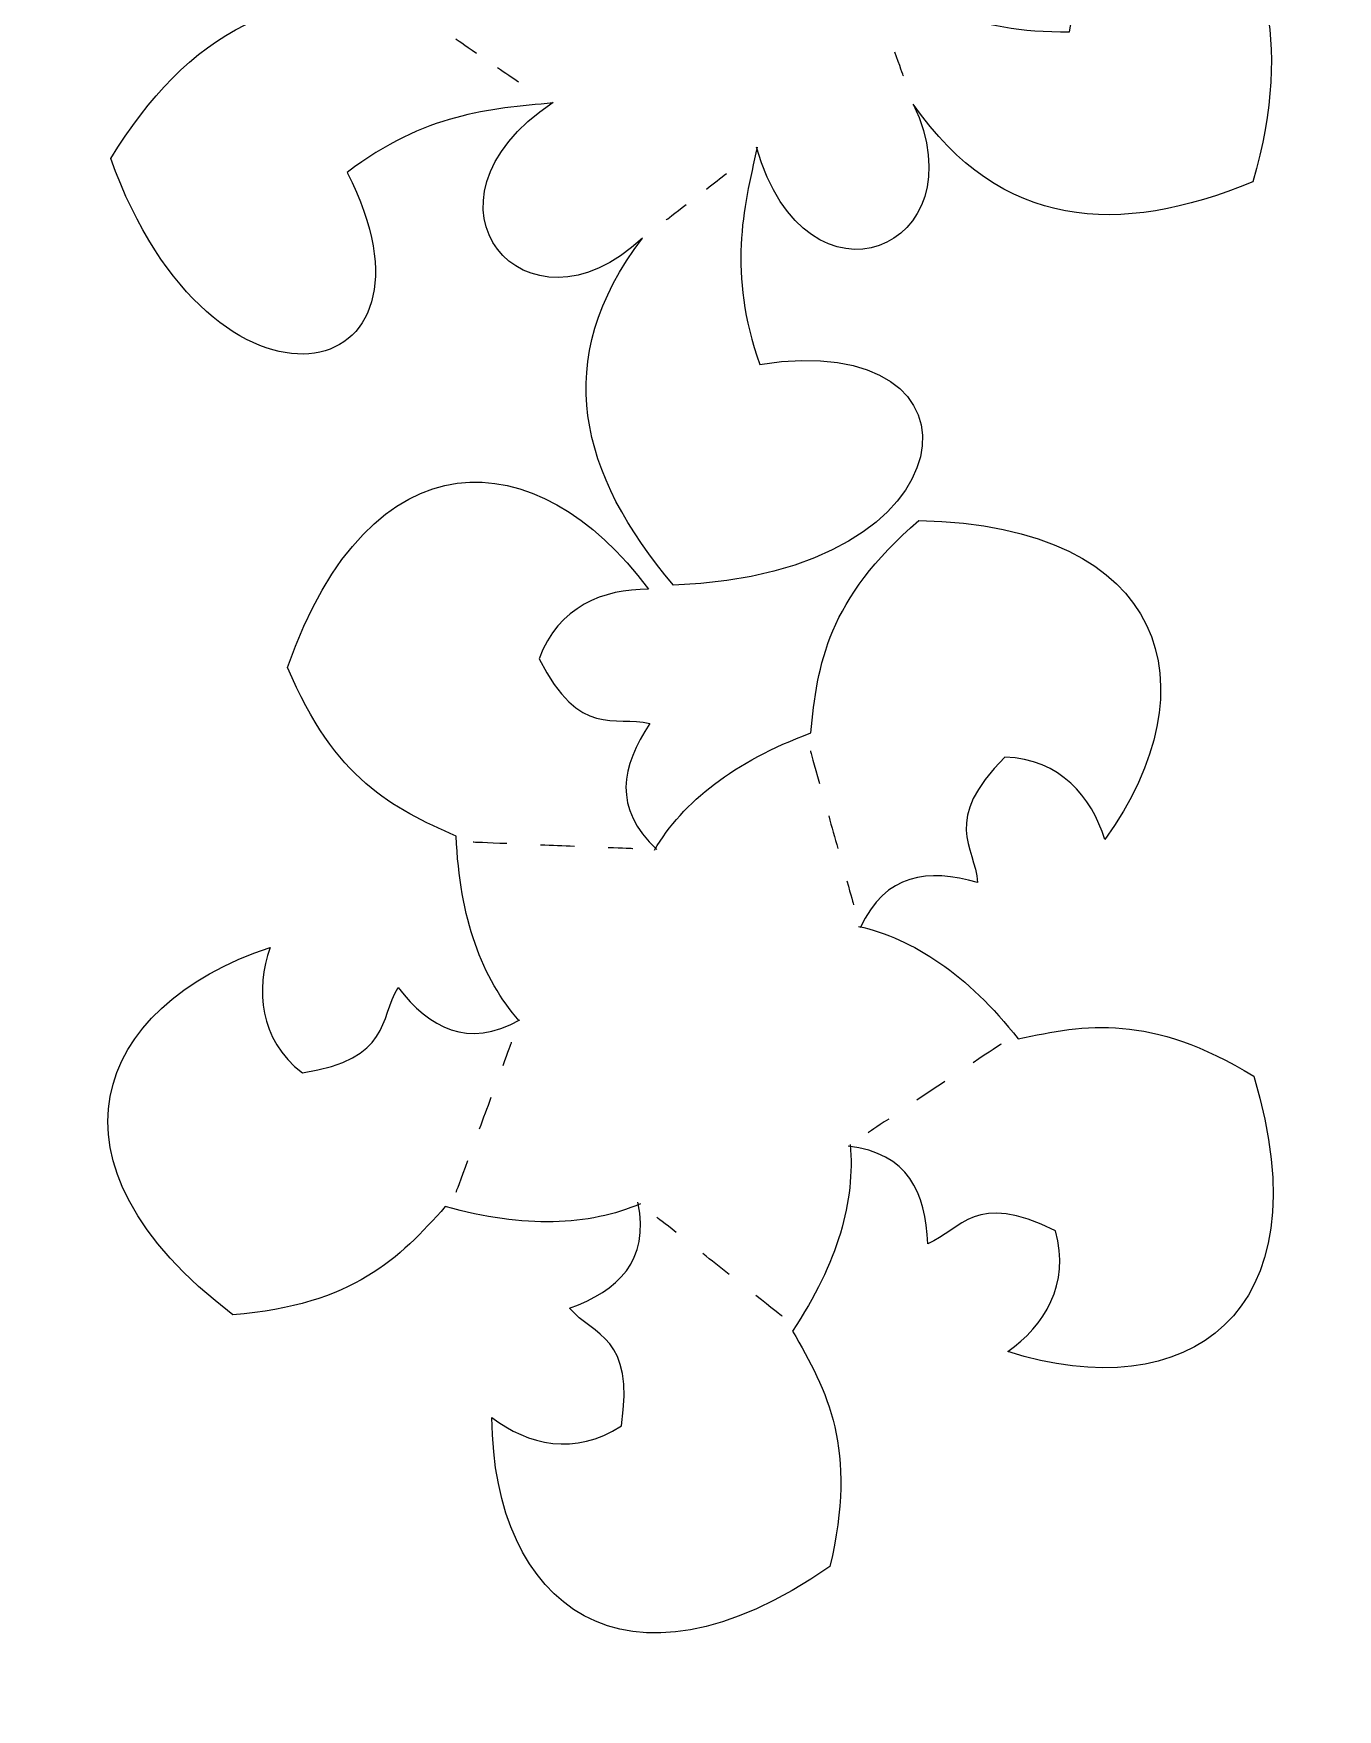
# Model space of a CAD drawing. Header units: millimetres. Extents: x -171 to 130, y -278 to 389.
# Drawn here: x -1.5 to 74.8, y -277.9 to -179.9 of the extents above; entities that cross this region are included whole.
import ezdxf
from ezdxf.lldxf.tags import DXFTag

# ---------------------------------------------------------------- set-up
doc = ezdxf.new("R2010")
doc.units = ezdxf.units.MM
doc.header["$MEASUREMENT"] = 0
doc.layers.add('layer 1', color=7, linetype='Continuous')
tags = doc.linetypes.add('New Line61', pattern=[0.2, 0.1, -0.1]).pattern_tags.tags
tags[6:7] = [DXFTag(74, 4), DXFTag(75, 0), DXFTag(340, '0'), DXFTag(46, 1.0), DXFTag(50, 0.0), DXFTag(44, 0.0), DXFTag(45, 0.0)]
tags[4:5] = [DXFTag(74, 4), DXFTag(75, 0), DXFTag(340, '0'), DXFTag(46, 1.0), DXFTag(50, 0.0), DXFTag(44, 0.0), DXFTag(45, 0.0)]
tags = doc.linetypes.add('New Line62', pattern=[0.2, 0.1, -0.1]).pattern_tags.tags
tags[6:7] = [DXFTag(74, 4), DXFTag(75, 0), DXFTag(340, '0'), DXFTag(46, 1.0), DXFTag(50, 0.0), DXFTag(44, 0.0), DXFTag(45, 0.0)]
tags[4:5] = [DXFTag(74, 4), DXFTag(75, 0), DXFTag(340, '0'), DXFTag(46, 1.0), DXFTag(50, 0.0), DXFTag(44, 0.0), DXFTag(45, 0.0)]
tags = doc.linetypes.add('New Line63', pattern=[0.2, 0.1, -0.1]).pattern_tags.tags
tags[6:7] = [DXFTag(74, 4), DXFTag(75, 0), DXFTag(340, '0'), DXFTag(46, 1.0), DXFTag(50, 0.0), DXFTag(44, 0.0), DXFTag(45, 0.0)]
tags[4:5] = [DXFTag(74, 4), DXFTag(75, 0), DXFTag(340, '0'), DXFTag(46, 1.0), DXFTag(50, 0.0), DXFTag(44, 0.0), DXFTag(45, 0.0)]
tags = doc.linetypes.add('New Line64', pattern=[0.2, 0.1, -0.1]).pattern_tags.tags
tags[6:7] = [DXFTag(74, 4), DXFTag(75, 0), DXFTag(340, '0'), DXFTag(46, 1.0), DXFTag(50, 0.0), DXFTag(44, 0.0), DXFTag(45, 0.0)]
tags[4:5] = [DXFTag(74, 4), DXFTag(75, 0), DXFTag(340, '0'), DXFTag(46, 1.0), DXFTag(50, 0.0), DXFTag(44, 0.0), DXFTag(45, 0.0)]
tags = doc.linetypes.add('New Line65', pattern=[0.2, 0.1, -0.1]).pattern_tags.tags
tags[6:7] = [DXFTag(74, 4), DXFTag(75, 0), DXFTag(340, '0'), DXFTag(46, 1.0), DXFTag(50, 0.0), DXFTag(44, 0.0), DXFTag(45, 0.0)]
tags[4:5] = [DXFTag(74, 4), DXFTag(75, 0), DXFTag(340, '0'), DXFTag(46, 1.0), DXFTag(50, 0.0), DXFTag(44, 0.0), DXFTag(45, 0.0)]
tags = doc.linetypes.add('New Line66', pattern=[0.2, 0.1, -0.1]).pattern_tags.tags
tags[6:7] = [DXFTag(74, 4), DXFTag(75, 0), DXFTag(340, '0'), DXFTag(46, 1.0), DXFTag(50, 0.0), DXFTag(44, 0.0), DXFTag(45, 0.0)]
tags[4:5] = [DXFTag(74, 4), DXFTag(75, 0), DXFTag(340, '0'), DXFTag(46, 1.0), DXFTag(50, 0.0), DXFTag(44, 0.0), DXFTag(45, 0.0)]
tags = doc.linetypes.add('New Line67', pattern=[0.2, 0.1, -0.1]).pattern_tags.tags
tags[6:7] = [DXFTag(74, 4), DXFTag(75, 0), DXFTag(340, '0'), DXFTag(46, 1.0), DXFTag(50, 0.0), DXFTag(44, 0.0), DXFTag(45, 0.0)]
tags[4:5] = [DXFTag(74, 4), DXFTag(75, 0), DXFTag(340, '0'), DXFTag(46, 1.0), DXFTag(50, 0.0), DXFTag(44, 0.0), DXFTag(45, 0.0)]
tags = doc.linetypes.add('New Line68', pattern=[0.2, 0.1, -0.1]).pattern_tags.tags
tags[6:7] = [DXFTag(74, 4), DXFTag(75, 0), DXFTag(340, '0'), DXFTag(46, 1.0), DXFTag(50, 0.0), DXFTag(44, 0.0), DXFTag(45, 0.0)]
tags[4:5] = [DXFTag(74, 4), DXFTag(75, 0), DXFTag(340, '0'), DXFTag(46, 1.0), DXFTag(50, 0.0), DXFTag(44, 0.0), DXFTag(45, 0.0)]
tags = doc.linetypes.add('New Line69', pattern=[0.2, 0.1, -0.1]).pattern_tags.tags
tags[6:7] = [DXFTag(74, 4), DXFTag(75, 0), DXFTag(340, '0'), DXFTag(46, 1.0), DXFTag(50, 0.0), DXFTag(44, 0.0), DXFTag(45, 0.0)]
tags[4:5] = [DXFTag(74, 4), DXFTag(75, 0), DXFTag(340, '0'), DXFTag(46, 1.0), DXFTag(50, 0.0), DXFTag(44, 0.0), DXFTag(45, 0.0)]
tags = doc.linetypes.add('New Line70', pattern=[0.2, 0.1, -0.1]).pattern_tags.tags
tags[6:7] = [DXFTag(74, 4), DXFTag(75, 0), DXFTag(340, '0'), DXFTag(46, 1.0), DXFTag(50, 0.0), DXFTag(44, 0.0), DXFTag(45, 0.0)]
tags[4:5] = [DXFTag(74, 4), DXFTag(75, 0), DXFTag(340, '0'), DXFTag(46, 1.0), DXFTag(50, 0.0), DXFTag(44, 0.0), DXFTag(45, 0.0)]
tags = doc.linetypes.add('New Line71', pattern=[0.2, 0.1, -0.1]).pattern_tags.tags
tags[6:7] = [DXFTag(74, 4), DXFTag(75, 0), DXFTag(340, '0'), DXFTag(46, 1.0), DXFTag(50, 0.0), DXFTag(44, 0.0), DXFTag(45, 0.0)]
tags[4:5] = [DXFTag(74, 4), DXFTag(75, 0), DXFTag(340, '0'), DXFTag(46, 1.0), DXFTag(50, 0.0), DXFTag(44, 0.0), DXFTag(45, 0.0)]
tags = doc.linetypes.add('New Line72', pattern=[0.2, 0.1, -0.1]).pattern_tags.tags
tags[6:7] = [DXFTag(74, 4), DXFTag(75, 0), DXFTag(340, '0'), DXFTag(46, 1.0), DXFTag(50, 0.0), DXFTag(44, 0.0), DXFTag(45, 0.0)]
tags[4:5] = [DXFTag(74, 4), DXFTag(75, 0), DXFTag(340, '0'), DXFTag(46, 1.0), DXFTag(50, 0.0), DXFTag(44, 0.0), DXFTag(45, 0.0)]
tags = doc.linetypes.add('New Line73', pattern=[0.2, 0.1, -0.1]).pattern_tags.tags
tags[6:7] = [DXFTag(74, 4), DXFTag(75, 0), DXFTag(340, '0'), DXFTag(46, 1.0), DXFTag(50, 0.0), DXFTag(44, 0.0), DXFTag(45, 0.0)]
tags[4:5] = [DXFTag(74, 4), DXFTag(75, 0), DXFTag(340, '0'), DXFTag(46, 1.0), DXFTag(50, 0.0), DXFTag(44, 0.0), DXFTag(45, 0.0)]
tags = doc.linetypes.add('New Line74', pattern=[0.2, 0.1, -0.1]).pattern_tags.tags
tags[6:7] = [DXFTag(74, 4), DXFTag(75, 0), DXFTag(340, '0'), DXFTag(46, 1.0), DXFTag(50, 0.0), DXFTag(44, 0.0), DXFTag(45, 0.0)]
tags[4:5] = [DXFTag(74, 4), DXFTag(75, 0), DXFTag(340, '0'), DXFTag(46, 1.0), DXFTag(50, 0.0), DXFTag(44, 0.0), DXFTag(45, 0.0)]
tags = doc.linetypes.add('New Line75', pattern=[0.2, 0.1, -0.1]).pattern_tags.tags
tags[6:7] = [DXFTag(74, 4), DXFTag(75, 0), DXFTag(340, '0'), DXFTag(46, 1.0), DXFTag(50, 0.0), DXFTag(44, 0.0), DXFTag(45, 0.0)]
tags[4:5] = [DXFTag(74, 4), DXFTag(75, 0), DXFTag(340, '0'), DXFTag(46, 1.0), DXFTag(50, 0.0), DXFTag(44, 0.0), DXFTag(45, 0.0)]
tags = doc.linetypes.add('New Line88', pattern=[0.2, 0.1, -0.1]).pattern_tags.tags
tags[6:7] = [DXFTag(74, 4), DXFTag(75, 0), DXFTag(340, '0'), DXFTag(46, 1.0), DXFTag(50, 0.0), DXFTag(44, 0.0), DXFTag(45, 0.0)]
tags[4:5] = [DXFTag(74, 4), DXFTag(75, 0), DXFTag(340, '0'), DXFTag(46, 1.0), DXFTag(50, 0.0), DXFTag(44, 0.0), DXFTag(45, 0.0)]
tags = doc.linetypes.add('New Line90', pattern=[0.2, 0.1, -0.1]).pattern_tags.tags
tags[6:7] = [DXFTag(74, 4), DXFTag(75, 0), DXFTag(340, '0'), DXFTag(46, 1.0), DXFTag(50, 0.0), DXFTag(44, 0.0), DXFTag(45, 0.0)]
tags[4:5] = [DXFTag(74, 4), DXFTag(75, 0), DXFTag(340, '0'), DXFTag(46, 1.0), DXFTag(50, 0.0), DXFTag(44, 0.0), DXFTag(45, 0.0)]
tags = doc.linetypes.add('New Line91', pattern=[0.2, 0.1, -0.1]).pattern_tags.tags
tags[6:7] = [DXFTag(74, 4), DXFTag(75, 0), DXFTag(340, '0'), DXFTag(46, 1.0), DXFTag(50, 0.0), DXFTag(44, 0.0), DXFTag(45, 0.0)]
tags[4:5] = [DXFTag(74, 4), DXFTag(75, 0), DXFTag(340, '0'), DXFTag(46, 1.0), DXFTag(50, 0.0), DXFTag(44, 0.0), DXFTag(45, 0.0)]
tags = doc.linetypes.add('New Line94', pattern=[0.2, 0.1, -0.1]).pattern_tags.tags
tags[6:7] = [DXFTag(74, 4), DXFTag(75, 0), DXFTag(340, '0'), DXFTag(46, 1.0), DXFTag(50, 0.0), DXFTag(44, 0.0), DXFTag(45, 0.0)]
tags[4:5] = [DXFTag(74, 4), DXFTag(75, 0), DXFTag(340, '0'), DXFTag(46, 1.0), DXFTag(50, 0.0), DXFTag(44, 0.0), DXFTag(45, 0.0)]
tags = doc.linetypes.add('New Line95', pattern=[0.2, 0.1, -0.1]).pattern_tags.tags
tags[6:7] = [DXFTag(74, 4), DXFTag(75, 0), DXFTag(340, '0'), DXFTag(46, 1.0), DXFTag(50, 0.0), DXFTag(44, 0.0), DXFTag(45, 0.0)]
tags[4:5] = [DXFTag(74, 4), DXFTag(75, 0), DXFTag(340, '0'), DXFTag(46, 1.0), DXFTag(50, 0.0), DXFTag(44, 0.0), DXFTag(45, 0.0)]

msp = doc.modelspace()

# ---------------------------------------------------------------- linework, layer by layer
at = {"layer": 'layer 1', "color": 1, "lineweight": 25}
for points, knots in [([(28.941, -183.965), (25.189, -184.308), (21.459, -184.564), (16.89, -188.025), (16.89, -188.025), (23.384, -200.735), (9.042, -203.884), (3.052, -187.212), (3.052, -187.212), (7.506, -180.006), (13.327, -176.258), (21.799, -179.218), (21.799, -179.218), (13.571, -174.74), (19.395, -165.196), (27.742, -171.793)], [0, 0, 0, 0, 0.2, 0.2, 0.2, 0.2, 0.4, 0.4, 0.4, 0.4, 0.6, 0.6, 0.6, 0.6, 1, 1, 1, 1]), ([(47.024, -175.995), (50.261, -177.923), (53.429, -179.908), (59.159, -179.794), (59.159, -179.794), (61.377, -165.694), (74.83, -171.576), (69.877, -188.585), (69.877, -188.585), (62.038, -191.797), (55.126, -191.407), (50.011, -184.033), (50.011, -184.033), (54.036, -192.492), (43.715, -196.79), (40.84, -186.547)], [0, 0, 0, 0, 0.2, 0.2, 0.2, 0.2, 0.4, 0.4, 0.4, 0.4, 0.6, 0.6, 0.6, 0.6, 1, 1, 1, 1]), ([(40.886, -186.542), (40.053, -190.216), (39.145, -193.843), (41.024, -199.257), (41.024, -199.257), (55.119, -197.009), (53.682, -211.622), (35.975, -212.167), (35.975, -212.167), (30.497, -205.705), (28.732, -199.01), (34.165, -191.867), (34.165, -191.867), (27.364, -198.309), (20.087, -189.821), (28.941, -183.921)], [0, 0, 0, 0, 0.2, 0.2, 0.2, 0.2, 0.4, 0.4, 0.4, 0.4, 0.6, 0.6, 0.6, 0.6, 1, 1, 1, 1]), ([(26.955, -237.667), (24.785, -235.177), (23.466, -231.677), (23.267, -226.852), (23.267, -226.852), (19.571, -225.227), (16.146, -223.544), (13.403, -216.994), (13.403, -216.994), (18.212, -203.161), (28.037, -203.611), (34.518, -212.416), (34.518, -212.416), (31.884, -212.383), (29.247, -213.428), (28.115, -216.483), (28.115, -216.483), (30.542, -221.197), (32.498, -219.76), (34.602, -220.268), (34.602, -220.268), (32.925, -222.761), (32.41, -225.23), (35.009, -227.63)], [0, 0, 0, 0, 0.142857, 0.142857, 0.142857, 0.142857, 0.285714, 0.285714, 0.285714, 0.285714, 0.428571, 0.428571, 0.428571, 0.428571, 0.571429, 0.571429, 0.571429, 0.571429, 0.714286, 0.714286, 0.714286, 0.714286, 1, 1, 1, 1]), ([(34.864, -227.67), (36.562, -224.836), (39.483, -222.5), (44.011, -220.82), (44.011, -220.82), (44.414, -216.803), (44.956, -213.026), (50.338, -208.393), (50.338, -208.393), (64.98, -208.691), (67.589, -218.174), (61.217, -227.059), (61.217, -227.059), (60.434, -224.544), (58.626, -222.359), (55.37, -222.226), (55.37, -222.226), (51.638, -225.992), (53.608, -227.407), (53.776, -229.566), (53.776, -229.566), (50.886, -228.741), (48.379, -229.014), (46.9, -232.227)], [0, 0, 0, 0, 0.142857, 0.142857, 0.142857, 0.142857, 0.285714, 0.285714, 0.285714, 0.285714, 0.428571, 0.428571, 0.428571, 0.428571, 0.571429, 0.571429, 0.571429, 0.571429, 0.714286, 0.714286, 0.714286, 0.714286, 1, 1, 1, 1]), ([(46.812, -232.132), (50.032, -232.871), (53.156, -234.928), (56.153, -238.714), (56.153, -238.714), (60.098, -237.857), (63.858, -237.205), (69.927, -240.891), (69.927, -240.891), (74.168, -254.91), (65.955, -260.321), (55.536, -257.007), (55.536, -257.007), (57.686, -255.484), (59.205, -253.09), (58.326, -249.952), (58.326, -249.952), (53.591, -247.566), (52.854, -249.877), (50.853, -250.704), (50.853, -250.704), (50.744, -247.7), (49.71, -245.401), (46.197, -244.987)], [0, 0, 0, 0, 0.142857, 0.142857, 0.142857, 0.142857, 0.285714, 0.285714, 0.285714, 0.285714, 0.428571, 0.428571, 0.428571, 0.428571, 0.571429, 0.571429, 0.571429, 0.571429, 0.714286, 0.714286, 0.714286, 0.714286, 1, 1, 1, 1]), ([(34.056, -248.359), (31.017, -249.654), (27.281, -249.826), (22.631, -248.524), (22.631, -248.524), (19.942, -251.537), (17.284, -254.274), (10.207, -254.859), (10.207, -254.859), (-1.463, -246.011), (2, -236.806), (12.377, -233.363), (12.377, -233.363), (11.533, -235.858), (11.711, -238.689), (14.267, -240.71), (14.267, -240.71), (19.5, -239.858), (18.738, -237.554), (19.871, -235.709), (19.871, -235.709), (21.724, -238.075), (23.913, -239.327), (26.998, -237.598)], [0, 0, 0, 0, 0.142857, 0.142857, 0.142857, 0.142857, 0.285714, 0.285714, 0.285714, 0.285714, 0.428571, 0.428571, 0.428571, 0.428571, 0.571429, 0.571429, 0.571429, 0.571429, 0.714286, 0.714286, 0.714286, 0.714286, 1, 1, 1, 1]), ([(46.319, -244.889), (46.612, -248.18), (45.621, -251.787), (42.946, -255.807), (42.946, -255.807), (44.981, -259.295), (46.762, -262.669), (45.132, -269.58), (45.132, -269.58), (33.11, -277.945), (25.426, -271.806), (25.359, -260.873), (25.359, -260.873), (27.47, -262.448), (30.217, -263.152), (32.93, -261.346), (32.93, -261.346), (33.736, -256.106), (31.31, -256.119), (29.905, -254.471), (29.905, -254.471), (32.728, -253.44), (34.595, -251.745), (33.904, -248.277)], [0, 0, 0, 0, 0.142857, 0.142857, 0.142857, 0.142857, 0.285714, 0.285714, 0.285714, 0.285714, 0.428571, 0.428571, 0.428571, 0.428571, 0.571429, 0.571429, 0.571429, 0.571429, 0.714286, 0.714286, 0.714286, 0.714286, 1, 1, 1, 1])]:
    msp.add_open_spline(points, degree=3, knots=knots, dxfattribs=at)
at = {"layer": 'layer 1', "color": 1, "linetype": 'New Line94', "lineweight": 25}
msp.add_open_spline([(23.237, -180.211), (23.237, -180.211), (23.77, -180.577), (24.459, -181.049)], degree=3, dxfattribs=at)
at = {"layer": 'layer 1', "color": 1, "linetype": 'New Line88', "lineweight": 25}
msp.add_open_spline([(49.432, -182.384), (49.432, -182.384), (49.216, -181.776), (48.936, -180.988)], degree=3, dxfattribs=at)
at = {"layer": 'layer 1', "color": 1, "linetype": 'New Line95', "lineweight": 25}
msp.add_open_spline([(25.681, -181.887), (26.135, -182.198), (26.57, -182.497), (26.903, -182.725)], degree=3, dxfattribs=at)
at = {"layer": 'layer 1', "color": 1, "linetype": 'New Line91', "lineweight": 25}
msp.add_open_spline([(37.903, -189), (38.34, -188.665), (38.758, -188.343), (39.078, -188.097)], degree=3, dxfattribs=at)
at = {"layer": 'layer 1', "color": 1, "linetype": 'New Line90', "lineweight": 25}
msp.add_open_spline([(35.554, -190.807), (35.554, -190.807), (36.066, -190.413), (36.729, -189.904)], degree=3, dxfattribs=at)
at = {"layer": 'layer 1', "color": 1, "linetype": 'New Line73', "lineweight": 25}
msp.add_open_spline([(43.992, -221.87), (43.992, -221.87), (44.214, -222.66), (44.526, -223.772)], degree=3, dxfattribs=at)
at = {"layer": 'layer 1', "color": 1, "linetype": 'New Line74', "lineweight": 25}
msp.add_open_spline([(45.06, -225.673), (45.237, -226.306), (45.42, -226.957), (45.594, -227.575)], degree=3, dxfattribs=at)
at = {"layer": 'layer 1', "color": 1, "linetype": 'New Line61', "lineweight": 25}
msp.add_open_spline([(24.26, -227.194), (24.26, -227.194), (25.08, -227.227), (26.234, -227.274)], degree=3, dxfattribs=at)
at = {"layer": 'layer 1', "color": 1, "linetype": 'New Line62', "lineweight": 25}
msp.add_open_spline([(28.207, -227.354), (28.864, -227.381), (29.539, -227.408), (30.181, -227.434)], degree=3, dxfattribs=at)
at = {"layer": 'layer 1', "color": 1, "linetype": 'New Line63', "lineweight": 25}
msp.add_open_spline([(32.155, -227.514), (33.024, -227.549), (33.602, -227.572), (33.602, -227.572)], degree=3, dxfattribs=at)
at = {"layer": 'layer 1', "color": 1, "linetype": 'New Line75', "lineweight": 25}
msp.add_open_spline([(46.128, -229.477), (46.363, -230.315), (46.519, -230.872), (46.519, -230.872)], degree=3, dxfattribs=at)
at = {"layer": 'layer 1', "color": 1, "linetype": 'New Line66', "lineweight": 25}
msp.add_open_spline([(26.006, -240.276), (26.308, -239.46), (26.509, -238.917), (26.509, -238.917)], degree=3, dxfattribs=at)
at = {"layer": 'layer 1', "color": 1, "linetype": 'New Line70', "lineweight": 25}
msp.add_open_spline([(55.149, -239.021), (55.149, -239.021), (54.466, -239.476), (53.505, -240.116)], degree=3, dxfattribs=at)
at = {"layer": 'layer 1', "color": 1, "linetype": 'New Line65', "lineweight": 25}
msp.add_open_spline([(24.634, -243.981), (24.863, -243.365), (25.097, -242.731), (25.32, -242.129)], degree=3, dxfattribs=at)
at = {"layer": 'layer 1', "color": 1, "linetype": 'New Line71', "lineweight": 25}
msp.add_open_spline([(51.861, -241.212), (51.315, -241.576), (50.752, -241.951), (50.218, -242.307)], degree=3, dxfattribs=at)
at = {"layer": 'layer 1', "color": 1, "linetype": 'New Line72', "lineweight": 25}
msp.add_open_spline([(48.574, -243.403), (47.85, -243.885), (47.368, -244.206), (47.368, -244.206)], degree=3, dxfattribs=at)
at = {"layer": 'layer 1', "color": 1, "linetype": 'New Line64', "lineweight": 25}
msp.add_open_spline([(23.263, -247.686), (23.263, -247.686), (23.548, -246.917), (23.949, -245.833)], degree=3, dxfattribs=at)
at = {"layer": 'layer 1', "color": 1, "linetype": 'New Line69', "lineweight": 25}
msp.add_open_spline([(36.145, -250.048), (35.462, -249.508), (35.008, -249.149), (35.008, -249.149)], degree=3, dxfattribs=at)
at = {"layer": 'layer 1', "color": 1, "linetype": 'New Line68', "lineweight": 25}
msp.add_open_spline([(39.245, -252.497), (38.729, -252.09), (38.199, -251.671), (37.695, -251.273)], degree=3, dxfattribs=at)
at = {"layer": 'layer 1', "color": 1, "linetype": 'New Line67', "lineweight": 25}
msp.add_open_spline([(42.344, -254.947), (42.344, -254.947), (41.7, -254.438), (40.794, -253.722)], degree=3, dxfattribs=at)

doc.saveas('drawing.dxf')
